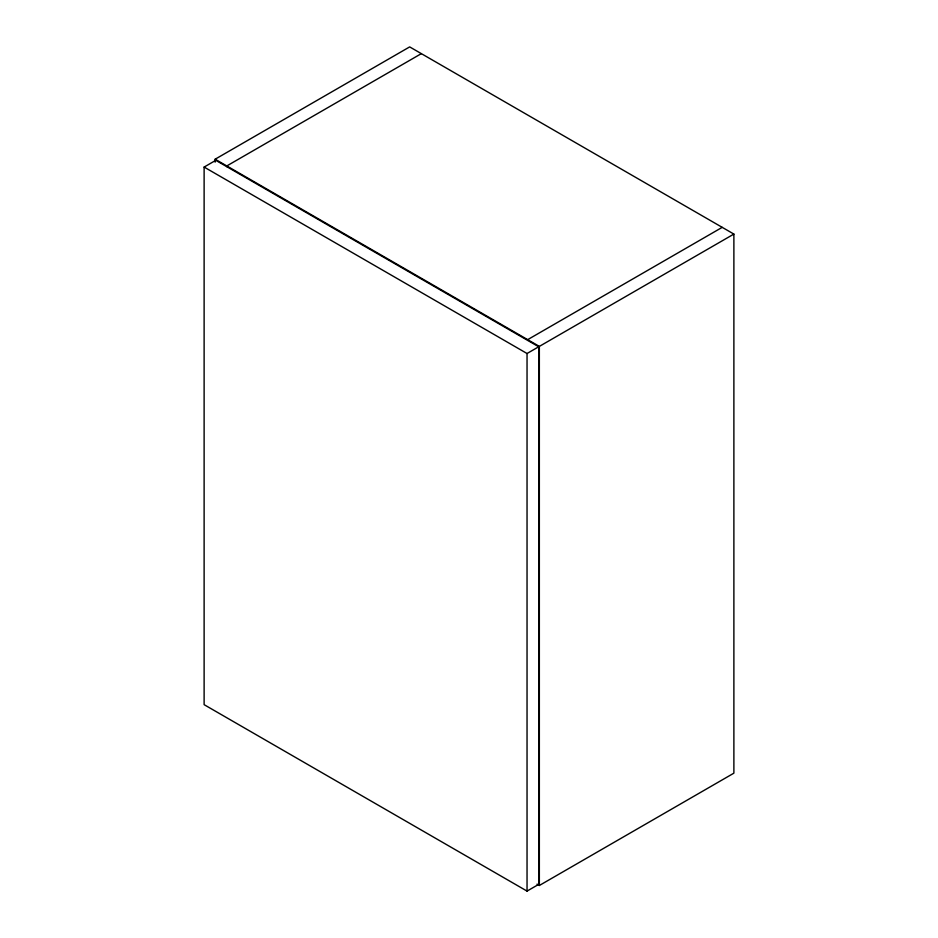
<?xml version="1.0" encoding="UTF-8"?>
<svg xmlns="http://www.w3.org/2000/svg" width="938" height="938" viewBox="0 0 938 938"><rect width="100%" height="100%" fill="white"/><g stroke="black" fill="none" stroke-linecap="round" stroke-linejoin="round"><path stroke-width="1.41" d="M215.142 162.145L215.142 159.214L409.671 46.9L733.879 234.078L733.879 773.17L539.35 885.484L537.017 884.135M204.121 167.07L215.787 160.328L538.705 346.767L538.705 884.358L527.039 891.1L204.121 704.661L204.121 167.07L527.039 353.509L538.705 346.767M421.338 53.642L226.808 165.944L226.808 166.694M722.213 227.348L527.684 339.65L527.684 340.4M215.142 159.214L539.35 346.392L733.879 234.078M539.35 346.392L539.35 885.484M527.039 353.509L527.039 891.1"/></g></svg>
